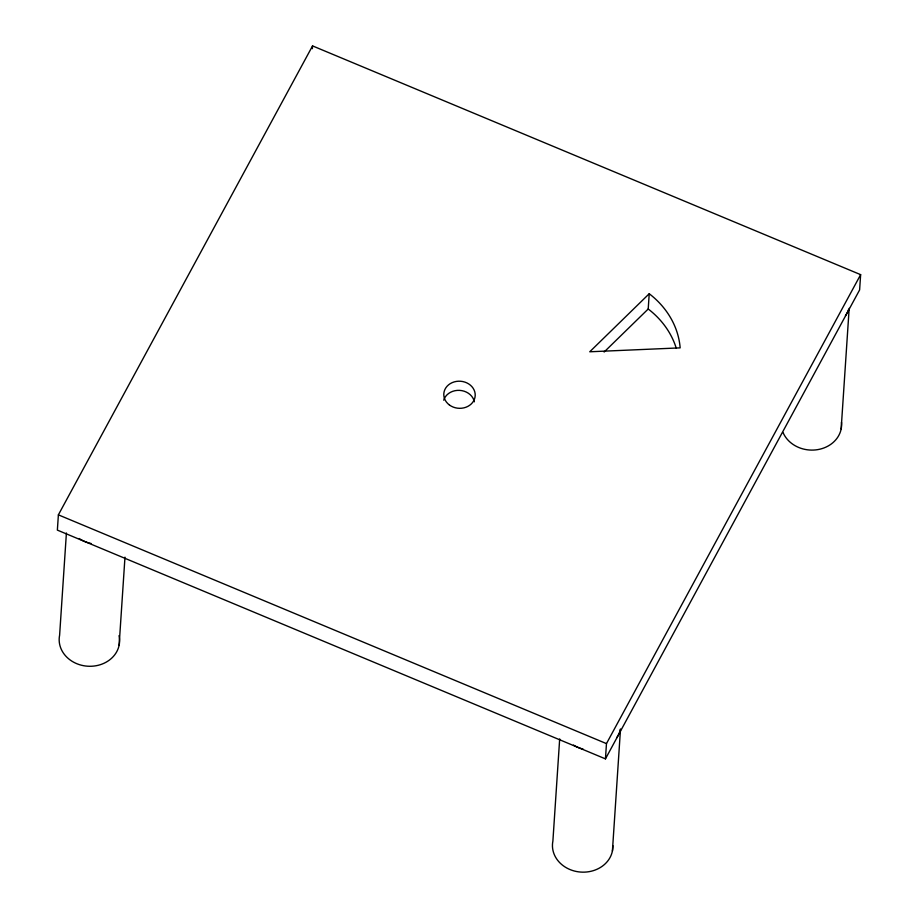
<?xml version="1.0" encoding="UTF-8"?>
<svg xmlns="http://www.w3.org/2000/svg" width="918" height="918" viewBox="0 0 918 918"><rect width="100%" height="100%" fill="white"/><g stroke="black" fill="none" stroke-linecap="round" stroke-linejoin="round"><path stroke-width="1.38" d="M58.385 514.849L57.364 530.111L605.455 758.876L859.615 289.916L860.636 274.654L312.545 45.9L58.385 514.849L606.465 743.614L605.455 758.876M66.406 533.002L59.613 635.21A30.225 26.071 3.8 0 0 89.7 666.284A30.225 26.071 3.8 0 0 119.019 635.669M119.133 645.17L124.974 557.157M312.361 48.677L312.545 45.9M559.682 738.887L552.888 841.095A30.225 26.071 3.8 0 0 580.612 872.066A30.225 26.071 3.8 0 0 612.834 845.616M676.176 347.956A90.675 78.202 3.8 0 0 648.211 308.999L649.221 293.737L589.758 351.778L680.158 347.865A90.675 78.202 3.8 0 0 649.221 293.737M612.409 851.055L620.511 728.972A30.225 26.071 3.8 0 1 616.689 737.808M841.152 428.993L849.173 308.333M606.465 743.614L860.636 274.654M604.124 352.03L648.211 308.999M443.715 400.179A15.721 13.552 3.8 0 1 459.551 390.368A15.721 13.552 3.8 0 1 474.365 401.797M583.01 749.065A30.225 26.071 3.8 0 1 573.475 745.095M91.02 543.467A30.225 26.071 3.8 0 1 79.132 538.51M848.565 309.55A30.225 26.071 3.8 0 1 845.432 315.758M841.485 422.2A30.225 26.071 3.8 0 1 817.995 449.579A30.225 26.071 3.8 0 1 783.031 432.504M449.43 404.999A15.721 13.552 3.8 0 0 474.985 397.345A15.721 13.552 3.8 0 0 454.1 381.934A15.721 13.552 3.8 0 0 449.43 404.999"/></g></svg>
